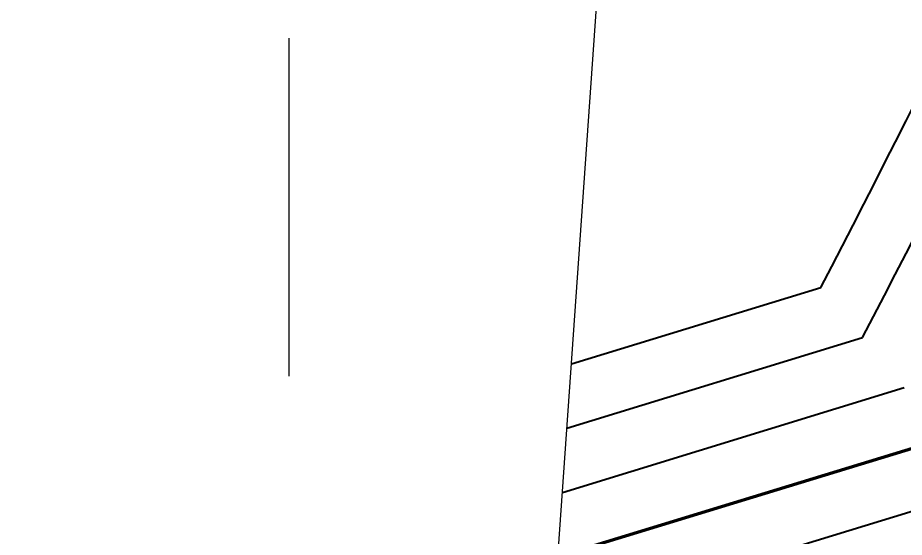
# Model space of a CAD drawing. Header units: feet. Extents: x 6037 to 11520, y 4436 to 7866.
# Drawn here: x 10385.5 to 10444.5, y 6258.1 to 6292.6 of the extents above; entities that cross this region are included whole.
import ezdxf

# ---------------------------------------------------------------- set-up
doc = ezdxf.new("R2010")
doc.units = ezdxf.units.FT
doc.header["$LTSCALE"] = 0.4
doc.header["$MEASUREMENT"] = 0
doc.linetypes.add('DASHED2', pattern=[0.375, 0.25, -0.125])
doc.linetypes.add('HIDDEN', pattern=[0.375, 0.25, -0.125])
doc.layers.add('grid', color=254, linetype='HIDDEN')
doc.layers.add('Level 1', color=7, linetype='Continuous')

msp = doc.modelspace()

# ---------------------------------------------------------------- linework, layer by layer
at = {"layer": 'grid', "color": 252, "linetype": 'DASHED2', "ltscale": 225}
msp.add_line((10403.523, 7776.263), (10403.523, 4782.138), dxfattribs=at)
at = {"layer": 'Level 1', "color": 5, "linetype": 'Continuous', "lineweight": 40}
for p, q in [((10422.334, 6269.592), (10438.954, 6274.678)), ((10422.033, 6265.316), (10441.73, 6271.345)), ((10421.733, 6261.041), (10444.503, 6268.01)), ((10421.132, 6252.491), (10458.559, 6263.946))]:
    msp.add_line(p, q, dxfattribs=at)
at = {"layer": 'Level 1', "color": 5, "linetype": 'Continuous', "lineweight": 70}
msp.add_line((10421.433, 6256.766), (10447.272, 6264.675), dxfattribs=at)
at = {"layer": 'Level 1', "flags": 128}
msp.add_lwpolyline([(10321.275, 4831.405), (10431.333, 6397.654), (10458.476, 7358.894)], dxfattribs=at)
at = {"layer": 'Level 1', "color": 5, "linetype": 'Continuous', "lineweight": 40}
for radius, start in [(1150, 332.590929), (1154, 332.507439)]:
    msp.add_arc((9418.05, 6804.07), radius, start, 342.503959, dxfattribs=at)

doc.saveas('drawing.dxf')
